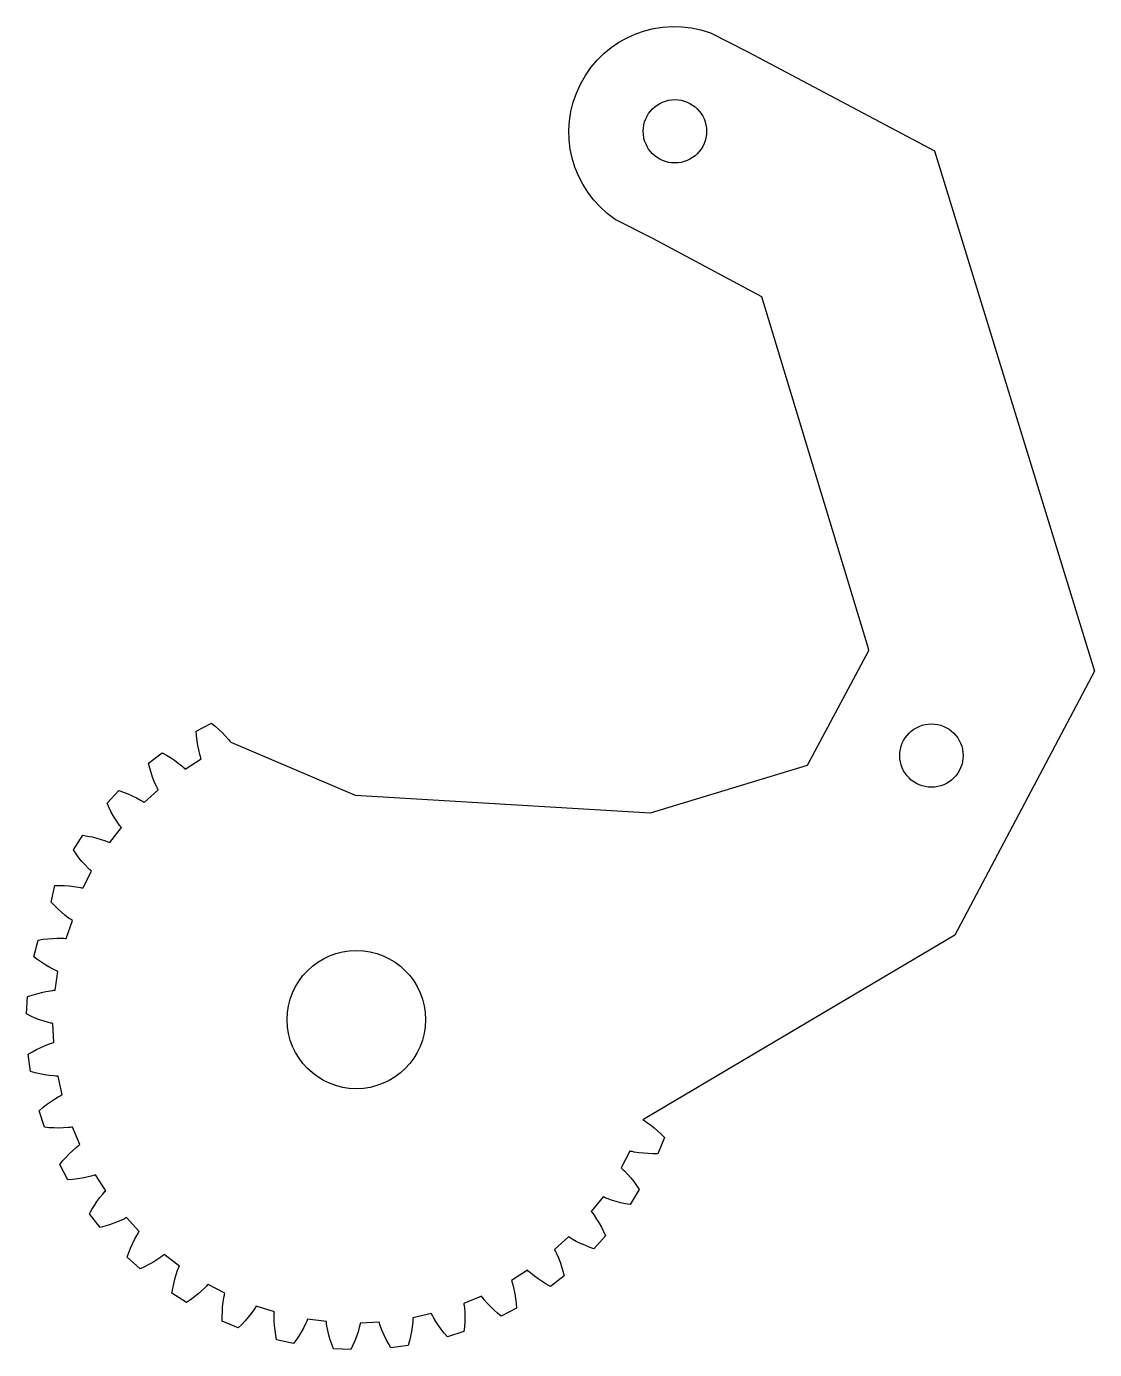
# Model space of a CAD drawing. Header units: millimetres. Extents: x -177.2 to -126.6, y 92.1 to 154.8.
import ezdxf

# ---------------------------------------------------------------- set-up
doc = ezdxf.new("R2010")
doc.units = ezdxf.units.MM
doc.layers.get('0').update_dxf_attribs({"linetype": 'CONTINUOUS'})

msp = doc.modelspace()

# ---------------------------------------------------------------- linework, layer by layer
msp.add_lwpolyline([(-176.895, 108.887), (-176.678, 108.953), (-176.461, 109.01), (-176.245, 109.057), (-176.029, 109.093), (-175.922, 109.106), (-175.869, 109.112), (-175.816, 109.116), (-175.676, 110.004), (-175.725, 110.025), (-175.774, 110.046), (-175.872, 110.092), (-176.066, 110.192), (-176.257, 110.303), (-176.446, 110.424), (-176.632, 110.554), (-176.817, 110.693), (-176.619, 111.49), (-176.391, 111.527), (-176.165, 111.555), (-175.942, 111.573), (-175.721, 111.582), (-175.503, 111.58), (-175.395, 111.574), (-175.341, 111.57), (-175.288, 111.565), (-174.996, 112.416), (-175.041, 112.444), (-175.086, 112.474), (-175.174, 112.536), (-175.348, 112.668), (-175.517, 112.811), (-175.682, 112.963), (-175.843, 113.123), (-176, 113.292), (-175.826, 114.074), (-175.596, 114.077), (-175.369, 114.071), (-175.145, 114.056), (-174.925, 114.032), (-174.709, 113.997), (-174.604, 113.976), (-174.551, 113.964), (-174.499, 113.951), (-174.085, 114.749), (-174.125, 114.784), (-174.165, 114.82), (-174.243, 114.894), (-174.395, 115.051), (-174.541, 115.217), (-174.682, 115.392), (-174.817, 115.574), (-174.948, 115.765), (-174.507, 116.457), (-174.279, 116.42), (-174.057, 116.374), (-173.839, 116.321), (-173.626, 116.259), (-173.42, 116.188), (-173.32, 116.148), (-173.27, 116.127), (-173.221, 116.106), (-172.674, 116.82), (-172.708, 116.861), (-172.741, 116.904), (-172.805, 116.99), (-172.928, 117.171), (-173.043, 117.36), (-173.151, 117.556), (-173.252, 117.76), (-173.348, 117.969), (-172.794, 118.575), (-172.576, 118.499), (-172.364, 118.415), (-172.159, 118.325), (-171.961, 118.227), (-171.77, 118.121), (-171.678, 118.065), (-171.633, 118.036), (-171.589, 118.006), (-170.926, 118.614), (-170.952, 118.661), (-170.977, 118.708), (-171.025, 118.804), (-171.114, 119.003), (-171.195, 119.21), (-171.267, 119.422), (-171.332, 119.64), (-171.39, 119.863), (-170.738, 120.363), (-170.538, 120.25), (-170.344, 120.131), (-170.157, 120.007), (-169.979, 119.876), (-169.809, 119.738), (-169.729, 119.667), (-169.689, 119.63), (-169.651, 119.593), (-168.892, 120.077), (-168.91, 120.128), (-168.926, 120.179), (-168.957, 120.282), (-169.01, 120.494), (-169.054, 120.711), (-169.088, 120.932), (-169.114, 121.158), (-169.132, 121.388), (-168.404, 121.768), (-168.226, 121.621), (-168.056, 121.471), (-167.894, 121.315), (-167.741, 121.156), (-167.598, 120.991), (-167.531, 120.906), (-167.498, 120.864), (-161.596, 118.36), (-147.615, 117.518), (-140.173, 119.772), (-137.269, 125.199), (-137.313, 125.344), (-142.343, 141.953), (-147.507, 144.716), (-149.289, 145.625, -0.8821), (-144.78, 154.463), (-142.998, 153.554), (-134.162, 148.873), (-126.585, 124.221), (-133.206, 111.725), (-147.979, 102.984), (-147.933, 102.956), (-147.888, 102.928), (-147.797, 102.868), (-147.621, 102.741), (-147.448, 102.602), (-147.279, 102.455), (-147.114, 102.298), (-146.953, 102.134), (-147.266, 101.375), (-147.497, 101.372), (-147.724, 101.378), (-147.948, 101.393), (-148.168, 101.417), (-148.383, 101.452), (-148.489, 101.473), (-148.541, 101.485), (-148.593, 101.498), (-149.008, 100.7), (-148.968, 100.665), (-148.928, 100.629), (-148.85, 100.555), (-148.698, 100.398), (-148.552, 100.232), (-148.411, 100.057), (-148.276, 99.875), (-148.145, 99.684), (-148.579, 98.962), (-148.806, 99.003), (-149.028, 99.052), (-149.245, 99.109), (-149.457, 99.174), (-149.662, 99.249), (-149.761, 99.29), (-149.81, 99.312), (-149.859, 99.335), (-150.418, 98.63), (-150.385, 98.588), (-150.352, 98.545), (-150.288, 98.459), (-150.165, 98.278), (-150.05, 98.089), (-149.942, 97.893), (-149.84, 97.689), (-149.745, 97.479), (-150.299, 96.874), (-150.517, 96.95), (-150.728, 97.034), (-150.934, 97.124), (-151.132, 97.222), (-151.323, 97.328), (-151.415, 97.384), (-151.46, 97.413), (-151.504, 97.443), (-152.167, 96.835), (-152.141, 96.788), (-152.116, 96.741), (-152.068, 96.644), (-151.978, 96.445), (-151.898, 96.239), (-151.826, 96.027), (-151.761, 95.809), (-151.703, 95.586), (-152.354, 95.086), (-152.555, 95.199), (-152.749, 95.318), (-152.936, 95.442), (-153.114, 95.573), (-153.283, 95.71), (-153.364, 95.782), (-153.403, 95.818), (-153.442, 95.856), (-154.2, 95.372), (-154.183, 95.321), (-154.166, 95.27), (-154.136, 95.167), (-154.082, 94.955), (-154.039, 94.738), (-154.004, 94.517), (-153.978, 94.291), (-153.961, 94.061), (-154.689, 93.681), (-154.867, 93.828), (-155.037, 93.978), (-155.199, 94.134), (-155.352, 94.293), (-155.495, 94.458), (-155.562, 94.543), (-155.595, 94.585), (-155.626, 94.629), (-156.457, 94.284), (-156.449, 94.231), (-156.441, 94.178), (-156.429, 94.071), (-156.413, 93.853), (-156.408, 93.632), (-156.413, 93.408), (-156.426, 93.181), (-156.448, 92.951), (-157.231, 92.704), (-157.381, 92.879), (-157.523, 93.057), (-157.656, 93.238), (-157.779, 93.422), (-157.891, 93.609), (-157.942, 93.704), (-157.967, 93.751), (-157.99, 93.799), (-158.868, 93.604), (-158.869, 93.551), (-158.871, 93.497), (-158.877, 93.39), (-158.9, 93.173), (-158.933, 92.954), (-158.977, 92.734), (-159.029, 92.513), (-159.091, 92.29), (-159.905, 92.183), (-160.023, 92.381), (-160.131, 92.581), (-160.23, 92.782), (-160.319, 92.985), (-160.397, 93.189), (-160.432, 93.291), (-160.447, 93.342), (-160.462, 93.393), (-161.361, 93.354), (-161.371, 93.301), (-161.382, 93.249), (-161.407, 93.144), (-161.467, 92.934), (-161.538, 92.724), (-161.619, 92.515), (-161.709, 92.307), (-161.809, 92.099), (-162.629, 92.134), (-162.71, 92.35), (-162.782, 92.565), (-162.845, 92.781), (-162.898, 92.996), (-162.939, 93.21), (-162.955, 93.317), (-162.962, 93.37), (-162.967, 93.423), (-163.859, 93.54), (-163.878, 93.49), (-163.898, 93.44), (-163.941, 93.341), (-164.036, 93.145), (-164.143, 92.951), (-164.259, 92.759), (-164.384, 92.569), (-164.518, 92.382), (-165.32, 92.559), (-165.362, 92.785), (-165.396, 93.01), (-165.42, 93.233), (-165.435, 93.454), (-165.438, 93.672), (-165.435, 93.78), (-165.433, 93.834), (-165.429, 93.887), (-166.287, 94.157), (-166.315, 94.111), (-166.343, 94.066), (-166.403, 93.976), (-166.53, 93.799), (-166.669, 93.626), (-166.816, 93.457), (-166.973, 93.292), (-167.137, 93.131), (-167.896, 93.444), (-167.898, 93.675), (-167.893, 93.902), (-167.878, 94.126), (-167.854, 94.346), (-167.819, 94.561), (-167.798, 94.667), (-167.786, 94.719), (-167.773, 94.771), (-168.571, 95.186), (-168.606, 95.146), (-168.642, 95.106), (-168.716, 95.028), (-168.873, 94.876), (-169.039, 94.73), (-169.214, 94.589), (-169.396, 94.454), (-169.586, 94.323), (-170.279, 94.764), (-170.242, 94.991), (-170.196, 95.214), (-170.143, 95.432), (-170.081, 95.645), (-170.01, 95.851), (-169.97, 95.951), (-169.949, 96.001), (-169.928, 96.049), (-170.642, 96.597), (-170.683, 96.563), (-170.725, 96.53), (-170.812, 96.466), (-170.993, 96.343), (-171.182, 96.228), (-171.378, 96.12), (-171.582, 96.018), (-171.791, 95.923), (-172.397, 96.477), (-172.321, 96.695), (-172.237, 96.906), (-172.147, 97.112), (-172.049, 97.31), (-171.943, 97.501), (-171.887, 97.593), (-171.857, 97.638), (-171.828, 97.682), (-172.436, 98.345), (-172.482, 98.319), (-172.53, 98.294), (-172.626, 98.246), (-172.825, 98.156), (-173.031, 98.076), (-173.244, 98.004), (-173.462, 97.939), (-173.685, 97.881), (-174.185, 98.532), (-174.072, 98.733), (-173.953, 98.927), (-173.829, 99.114), (-173.698, 99.292), (-173.56, 99.461), (-173.489, 99.542), (-173.452, 99.582), (-173.415, 99.62), (-173.899, 100.378), (-173.95, 100.361), (-174.001, 100.344), (-174.104, 100.314), (-174.316, 100.26), (-174.532, 100.217), (-174.754, 100.183), (-174.98, 100.157), (-175.21, 100.139), (-175.589, 100.867), (-175.443, 101.045), (-175.292, 101.215), (-175.137, 101.377), (-174.978, 101.53), (-174.813, 101.673), (-174.728, 101.74), (-174.685, 101.773), (-174.642, 101.804), (-174.987, 102.635), (-175.04, 102.627), (-175.093, 102.619), (-175.2, 102.607), (-175.418, 102.591), (-175.639, 102.586), (-175.863, 102.591), (-176.09, 102.604), (-176.32, 102.627), (-176.567, 103.41), (-176.392, 103.56), (-176.214, 103.701), (-176.033, 103.834), (-175.849, 103.957), (-175.662, 104.069), (-175.567, 104.12), (-175.519, 104.145), (-175.471, 104.168), (-175.667, 105.046), (-175.72, 105.047), (-175.774, 105.049), (-175.881, 105.056), (-176.098, 105.078), (-176.317, 105.111), (-176.537, 105.155), (-176.758, 105.208), (-176.98, 105.269), (-177.088, 106.083), (-176.89, 106.201), (-176.69, 106.309), (-176.489, 106.408), (-176.286, 106.498), (-176.082, 106.575), (-175.98, 106.61), (-175.929, 106.625), (-175.877, 106.64), (-175.917, 107.539), (-175.97, 107.549), (-176.022, 107.56), (-176.127, 107.585), (-176.337, 107.645), (-176.546, 107.716), (-176.756, 107.797), (-176.964, 107.887), (-177.17, 107.992), (-177.113, 108.811)], format="xyb", close=True)
for centre, radius in [((-146.461, 149.795), 1.5), ((-134.308, 120.229), 1.5), ((-161.546, 107.724), 3.275)]:
    msp.add_circle(centre, radius)

doc.saveas('drawing.dxf')
